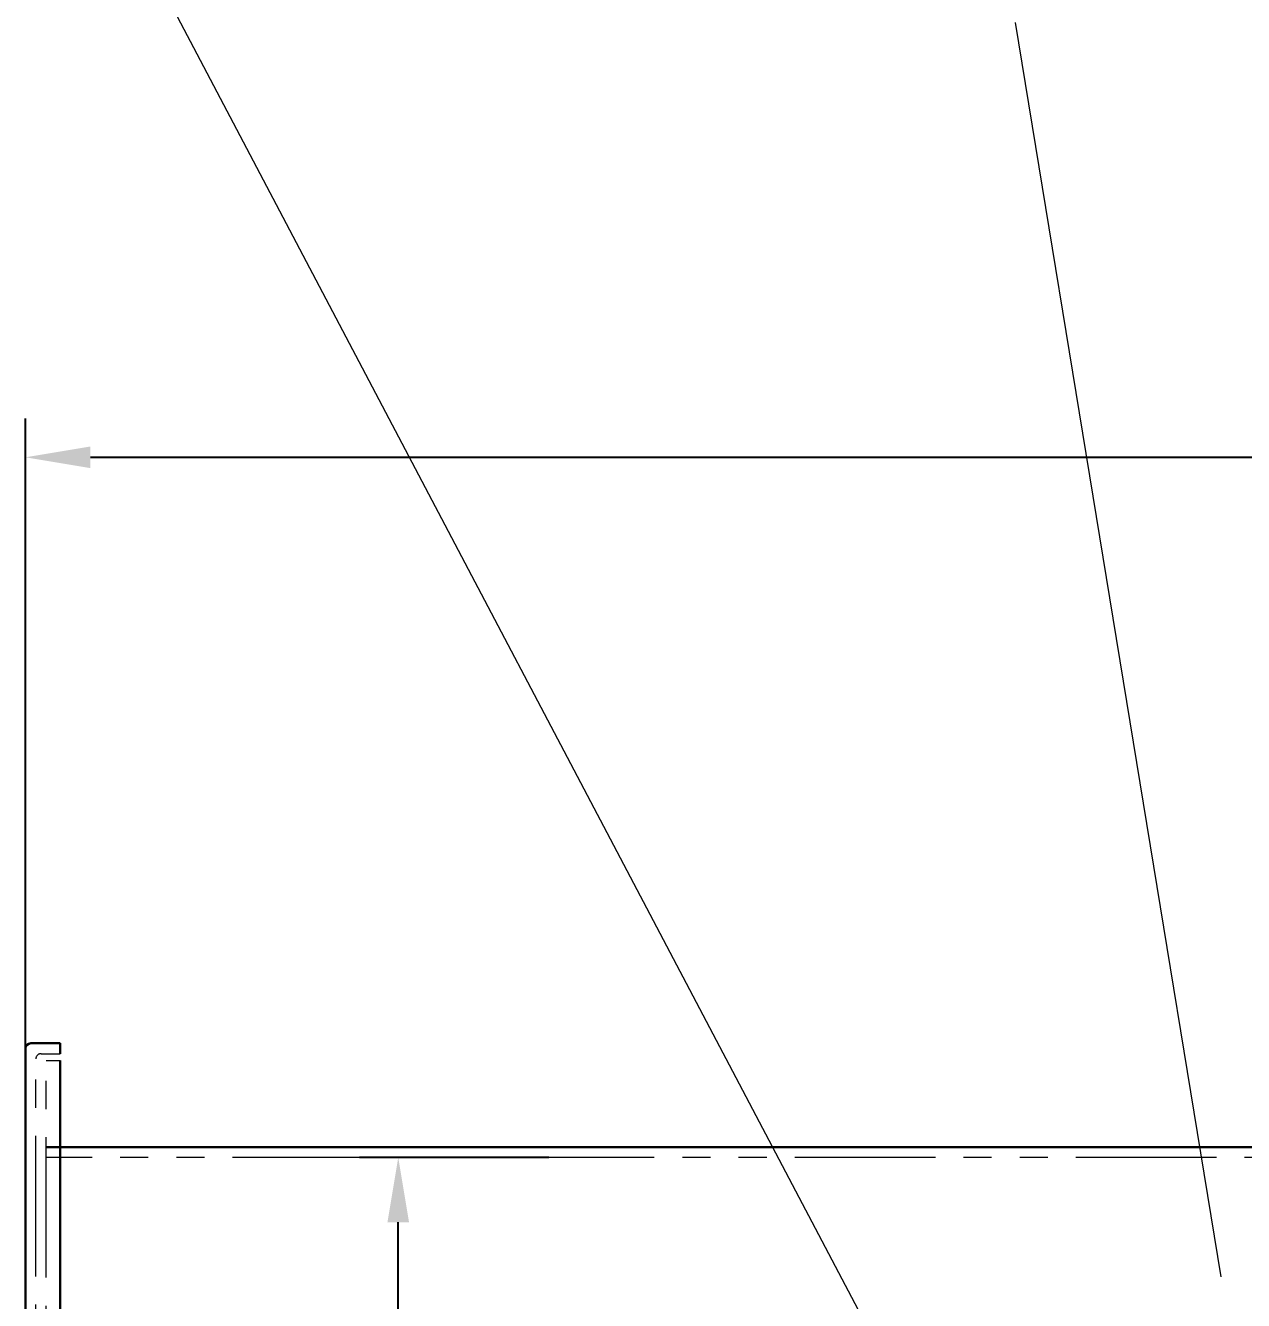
# Model space of a CAD drawing. Header units: millimetres. Extents: x 36873 to 51119, y -3533 to 6541.
# Drawn here: x 39354 to 40058, y 4480 to 5218 of the extents above; entities that cross this region are included whole.
import ezdxf

# ---------------------------------------------------------------- set-up
doc = ezdxf.new("R2010")
doc.units = ezdxf.units.MM
doc.header["$LTSCALE"] = 13
doc.linetypes.add('PTHANTOM2', pattern=[1.25, 0.625, -0.125, 0.125, -0.125, 0.125, -0.125])
doc.layers.add('2-0.13', color=3, linetype='Continuous', lineweight=13)
doc.layers.add('标注、文本', color=3, linetype='Continuous', lineweight=25)
doc.styles.get("Standard").update_dxf_attribs({"font": 'gbenor.shx', "bigfont": 'gbcbig.shx'})
doc.dimstyles.new('丁晓菲', dxfattribs={"dimscale": 15, "dimtxt": 3.5, "dimasz": 2.5, "dimexe": 1.5, "dimexo": 0, "dimgap": 0.5, "dimtad": 1, "dimtoh": 1, "dimtxsty": 'Standard', "dimcen": 2.5, "dimclrd": 3, "dimclre": 3, "dimclrt": 2, "dimadec": 0, "dimazin": 0, "dimtfac": 1, "dimtmove": 0, "dimatfit": 2, "dimfxl": 1.5, "dimarcsym": 0})

# ---------------------------------------------------------------- blocks, each defined once
blk = doc.blocks.new('*D1159')
at = {"layer": 'Defpoints', "color": 0}
for p in [(41368.23429506067, 4967.866266688558), (39354.23429506048, 4626.005938227065), (41368.23429506067, 4603.005938227347)]:
    blk.add_point(p, dxfattribs=at)
at = {"layer": '标注、文本', "color": 3, "lineweight": -2}
for p, q in [((39354.23429506048, 4626.005938227065), (39354.23429506048, 4990.366266688558)), ((41368.23429506067, 4603.005938227347), (41368.23429506067, 4990.366266688558)), ((39391.73429506048, 4967.866266688558), (41330.73429506067, 4967.866266688558))]:
    blk.add_line(p, q, dxfattribs=at)
at = {"layer": '标注、文本', "color": 3}
for points in [[(39391.73429506048, 4974.116266688558), (39391.73429506048, 4961.616266688558), (39354.23429506048, 4967.866266688558)], [(41330.73429506067, 4974.116266688558), (41330.73429506067, 4961.616266688558), (41368.23429506067, 4967.866266688558)]]:
    blk.add_solid(points, dxfattribs=at)
at = {"layer": '标注、文本', "color": 2, "insert": (40361.23429506057, 5001.616266688558), "char_height": 52.5, "attachment_point": 5, "bg_fill": 3, "box_fill_scale": 1.1, "bg_fill_color": 256, "bg_fill_true_color": 13158600, "bg_fill_transparency": 0}
blk.add_mtext('2014', dxfattribs=at)
blk = doc.blocks.new('*D1199')
at = {"layer": 'Defpoints', "color": 0}
for p in [(39569.72030618285, 4563.00593822737), (39656.66462953777, 4563.00593822737), (39662.42471937995, 4247.600436958559)]:
    blk.add_point(p, dxfattribs=at)
at = {"layer": '标注、文本', "color": 3, "lineweight": -2}
for p, q in [((39656.66462953777, 4563.00593822737), (39547.22030618285, 4563.00593822737)), ((39569.72030618285, 4285.100436958559), (39569.72030618285, 4525.50593822737)), ((39662.42471937995, 4247.600436958559), (39547.22030618285, 4247.600436958559))]:
    blk.add_line(p, q, dxfattribs=at)
at = {"layer": '标注、文本', "color": 3}
for points in [[(39563.47030618285, 4525.50593822737), (39575.97030618285, 4525.50593822737), (39569.72030618285, 4563.00593822737)], [(39563.47030618285, 4285.100436958559), (39575.97030618285, 4285.100436958559), (39569.72030618285, 4247.600436958559)]]:
    blk.add_solid(points, dxfattribs=at)
at = {"layer": '标注、文本', "color": 2, "insert": (39535.97030618285, 4405.303187592952), "char_height": 52.5, "attachment_point": 5, "rotation": 90, "bg_fill": 3, "box_fill_scale": 1.1, "bg_fill_color": 256, "bg_fill_true_color": 13158600, "bg_fill_transparency": 0}
blk.add_mtext('315', dxfattribs=at)

msp = doc.modelspace()

# ---------------------------------------------------------------- linework, layer by layer
at = {"layer": '标注、文本', "color": 4, "lineweight": 30, "ltscale": 38.86987341633078}
for p, q in [((39354.23429506048, 3025.743086378801), (39354.23429506048, 4626.005938227065)), ((39357.23429506048, 4629.005938227065), (39374.23429506048, 4629.005938227065)), ((39374.23429506048, 4629.005938227065), (39374.23429506048, 4623.005938227065)), ((39374.23429506048, 3029.265921227137), (39374.23429506048, 4619.005938227065)), ((40205.23429506065, 4569.005938227347), (39366.23429506048, 4569.005938227347))]:
    msp.add_line(p, q, dxfattribs=at)
at = {"layer": '标注、文本', "color": 6, "linetype": 'PTHANTOM2', "lineweight": 0, "ltscale": 10}
for p, q in [((39363.23429506047, 4623.005938227065), (39374.23429506048, 4623.005938227065)), ((39360.23429506048, 3031.743086378801), (39360.23429506047, 4620.005938227065)), ((39366.23429506048, 3031.005921227137), (39366.23429506048, 4619.005938227065)), ((39366.23429506048, 4619.005938227065), (39374.23429506048, 4619.005938227065)), ((40205.23429506065, 4563.00593822737), (39366.23429506048, 4563.005938227367))]:
    msp.add_line(p, q, dxfattribs=at)
at = {"layer": '标注、文本', "color": 4, "lineweight": 30, "ltscale": 38.86987341633078}
msp.add_arc((39357.23429506048, 4626.005938227065), 3, 90, 180, dxfattribs=at)
at = {"layer": '标注、文本', "color": 6, "linetype": 'PTHANTOM2', "lineweight": 0, "ltscale": 10}
msp.add_arc((39363.23429506047, 4620.005938227065), 3, 90, 180, dxfattribs=at)

# ---------------------------------------------------------------- next in the draw order: dimensions: what is measured, and where the dimension line sits
at = {"layer": '标注、文本', "color": 0}
dim = msp.add_linear_dim(base=(41368.23429506067, 4967.866266688558), p1=(39354.23429506048, 4626.005938227065), p2=(41368.23429506067, 4603.005938227347), dimstyle='丁晓菲', override={"dimtfill": 1, "dimarcsym": 1}, dxfattribs=at)
dim.commit()
dim.dimension.update_dxf_attribs({"geometry": '*D1159', "text_midpoint": (40361.23429506057, 5001.616266688558)})
dim = msp.add_linear_dim(base=(39569.72030618285, 4563.00593822737), p1=(39662.42471937994, 4247.600436958557), p2=(39656.66462953776, 4563.005938227368), angle=90, text='315', dimstyle='丁晓菲', override={"dimtfill": 1, "dimarcsym": 1}, dxfattribs=at)
dim.commit()
dim.dimension.update_dxf_attribs({"geometry": '*D1199', "text_midpoint": (39535.97030618285, 4405.303187592952)})

# ---------------------------------------------------------------- next in the draw order: linework, layer by layer
at = {"layer": '2-0.13'}
for p, q in [((39434.38162574346, 5237.036615541789), (39933.56942991788, 4288.688419274881)), ((39926.32496092073, 5219.25499074885), (40045.26183075458, 4493.930087925284))]:
    msp.add_line(p, q, dxfattribs=at)

doc.saveas('drawing.dxf')
